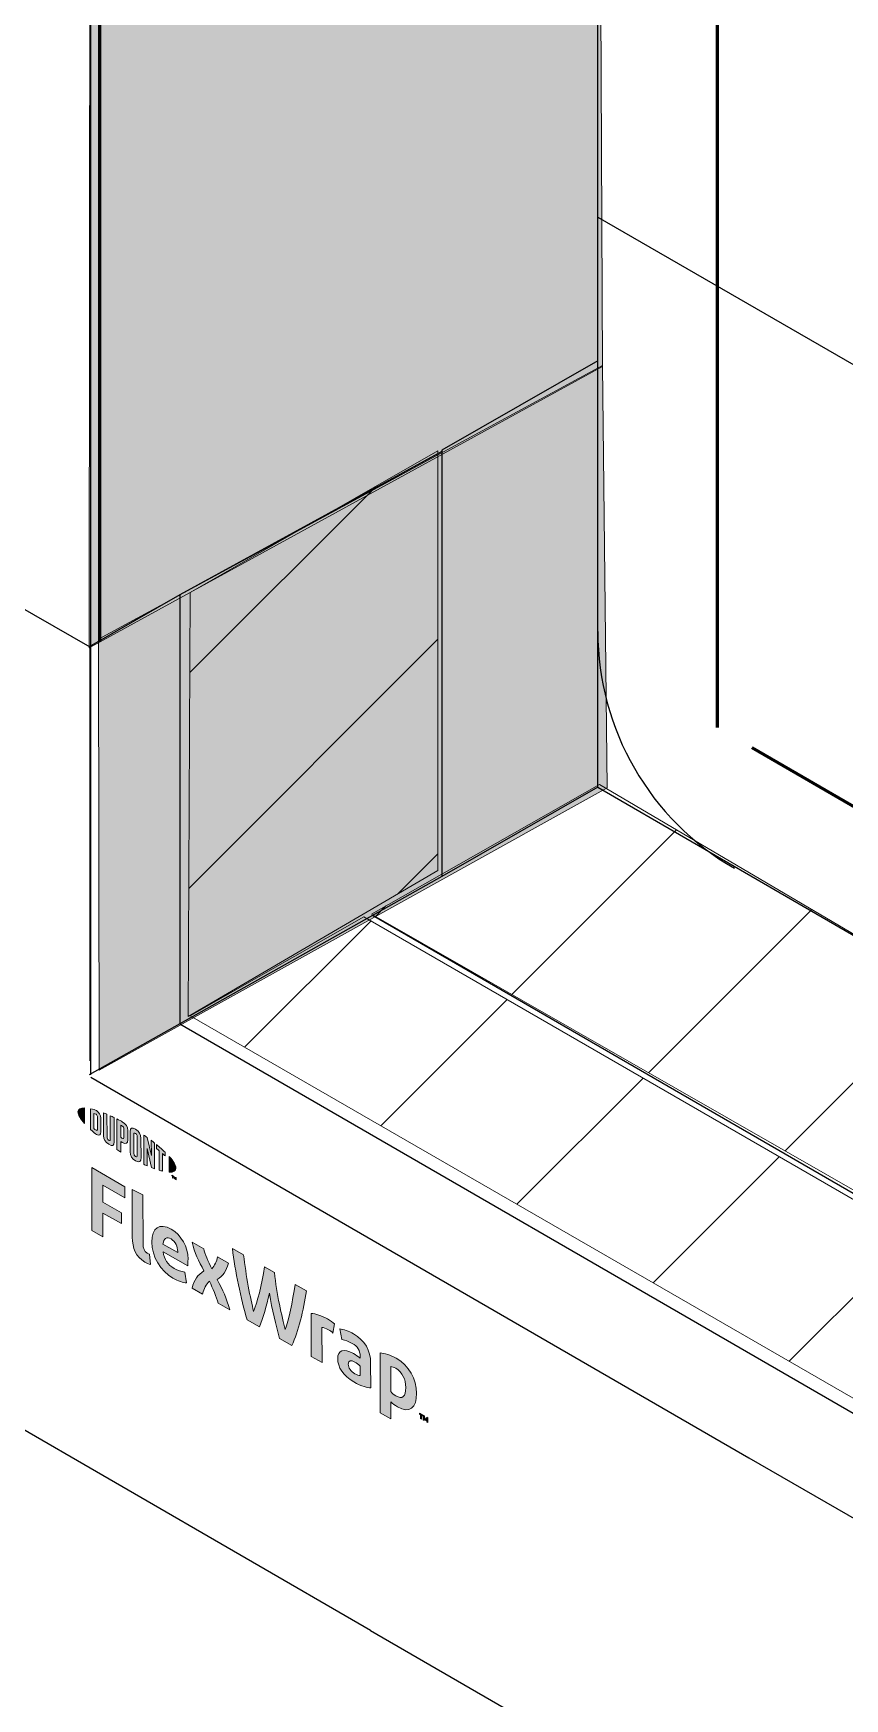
# Model space of a CAD drawing. Extents: x -1328 to 5679, y -4611 to 1603.
# Drawn here: x 475.7 to 529.1, y -2678.7 to -2569 of the extents above; entities that cross this region are included whole.
import ezdxf

# ---------------------------------------------------------------- set-up
doc = ezdxf.new("R2010")
doc.units = 0
doc.header["$MEASUREMENT"] = 0
doc.linetypes.add('AI-Linetype-32', pattern=[18.002632, 9.001316, -9.001316])
for name, color, linetype, lineweight in [('G-ANNO-TTLB', 7, 'Continuous', 0), ('Layer 12', 7, 'Continuous', 0), ('TYVEK', 7, 'Continuous', 0)]:
    doc.layers.add(name, color=color, linetype=linetype, lineweight=lineweight)
pattern_1 = [(45, (0, 0), (-7.071067, 7.07107), [])]

# ---------------------------------------------------------------- blocks, each defined once
blk = doc.blocks.new('Block_124')
at = {"layer": 'TYVEK', "true_color": 0x003b71, "transparency": 33554687}
h = blk.add_hatch(color=156, dxfattribs=at)
h.dxf.hatch_style = 2
edge = h.paths.add_edge_path()
edge.add_spline(control_points=[(479.53, -2647.91), (479.53, -2647.91), (479.52, -2643.76), (479.52, -2643.76), (479.52, -2643.76), (481.7, -2645.02), (481.7, -2645.02), (481.7, -2645.02), (481.7, -2645.74), (481.7, -2645.74), (481.7, -2645.74), (480.25, -2644.91), (480.25, -2644.91), (480.25, -2644.91), (480.25, -2646.03), (480.25, -2646.03), (480.25, -2646.03), (481.47, -2646.73), (481.47, -2646.73), (481.47, -2646.73), (481.48, -2647.45), (481.48, -2647.45), (481.48, -2647.45), (480.26, -2646.75), (480.26, -2646.75), (480.26, -2646.75), (480.26, -2648.33), (480.26, -2648.33), (480.26, -2648.33), (479.53, -2647.91), (479.53, -2647.91)], knot_values=[0, 0, 0, 0, 1, 1, 1, 2, 2, 2, 3, 3, 3, 4, 4, 4, 5, 5, 5, 6, 6, 6, 7, 7, 7, 8, 8, 8, 9, 9, 9, 10, 10, 10, 10], degree=3, periodic=0)
h = blk.add_hatch(color=156, dxfattribs=at)
h.dxf.hatch_style = 2
edge = h.paths.add_edge_path()
edge.add_spline(control_points=[(482.9, -2648.75), (482.9, -2649.07), (482.97, -2649.28), (483.18, -2649.4), (483.23, -2649.43), (483.28, -2649.45), (483.33, -2649.47), (483.33, -2649.47), (483.38, -2650.14), (483.38, -2650.14), (483.28, -2650.11), (483.12, -2650.04), (483.02, -2649.98), (482.43, -2649.64), (482.19, -2649.06), (482.19, -2648.35), (482.19, -2648.35), (482.18, -2645.2), (482.18, -2645.2), (482.18, -2645.2), (482.89, -2645.55), (482.89, -2645.55), (482.89, -2645.55), (482.9, -2648.75), (482.9, -2648.75)], knot_values=[0, 0, 0, 0, 1, 1, 1, 2, 2, 2, 3, 3, 3, 4, 4, 4, 5, 5, 5, 6, 6, 6, 7, 7, 7, 8, 8, 8, 8], degree=3, periodic=0)
h = blk.add_hatch(color=156, dxfattribs=at)
h.dxf.hatch_style = 2
edge = h.paths.add_edge_path()
edge.add_spline(control_points=[(484.21, -2648.8), (484.21, -2648.8), (485.18, -2649.36), (485.18, -2649.36), (485.18, -2649.36), (485.18, -2649.29), (485.18, -2649.29), (485.18, -2648.96), (485.03, -2648.63), (484.75, -2648.46), (484.45, -2648.29), (484.26, -2648.42), (484.21, -2648.8)], knot_values=[0, 0, 0, 0, 1, 1, 1, 2, 2, 2, 3, 3, 3, 4, 4, 4, 4], degree=3, periodic=0)
edge = h.paths.add_edge_path()
edge.add_spline(control_points=[(485.77, -2651.36), (485.54, -2651.35), (485.21, -2651.24), (484.87, -2651.05), (484.05, -2650.57), (483.48, -2649.64), (483.48, -2648.66), (483.47, -2647.72), (483.99, -2647.38), (484.75, -2647.81), (485.42, -2648.2), (485.86, -2649), (485.86, -2649.79), (485.86, -2649.97), (485.85, -2650.12), (485.84, -2650.23), (485.84, -2650.23), (484.22, -2649.3), (484.22, -2649.3), (484.29, -2649.81), (484.53, -2650.16), (484.94, -2650.4), (485.19, -2650.54), (485.43, -2650.62), (485.65, -2650.64), (485.65, -2650.64), (485.77, -2651.36), (485.77, -2651.36)], knot_values=[0, 0, 0, 0, 1, 1, 1, 2, 2, 2, 3, 3, 3, 4, 4, 4, 5, 5, 5, 6, 6, 6, 7, 7, 7, 8, 8, 8, 9, 9, 9, 9], degree=3, periodic=0)
h = blk.add_hatch(color=156, dxfattribs=at)
h.dxf.hatch_style = 2
edge = h.paths.add_edge_path()
edge.add_spline(control_points=[(486.91, -2650.56), (486.56, -2649.93), (486.29, -2649.36), (486.13, -2648.68), (486.13, -2648.68), (486.9, -2649.12), (486.9, -2649.12), (486.96, -2649.42), (487.19, -2649.95), (487.42, -2650.42), (487.6, -2650.2), (487.77, -2649.95), (487.8, -2649.64), (487.8, -2649.64), (488.52, -2650.05), (488.52, -2650.05), (488.39, -2650.59), (488.16, -2650.89), (487.78, -2651.13), (488.15, -2651.82), (488.4, -2652.38), (488.62, -2653.12), (488.62, -2653.12), (487.85, -2652.69), (487.85, -2652.69), (487.74, -2652.29), (487.49, -2651.7), (487.27, -2651.25), (487.07, -2651.47), (486.89, -2651.71), (486.82, -2652.09), (486.82, -2652.09), (486.13, -2651.7), (486.13, -2651.7), (486.26, -2651.16), (486.5, -2650.82), (486.91, -2650.56)], knot_values=[0, 0, 0, 0, 1, 1, 1, 2, 2, 2, 3, 3, 3, 4, 4, 4, 5, 5, 5, 6, 6, 6, 7, 7, 7, 8, 8, 8, 9, 9, 9, 10, 10, 10, 11, 11, 11, 12, 12, 12, 12], degree=3, periodic=0)
h = blk.add_hatch(color=156, dxfattribs=at)
h.dxf.hatch_style = 2
edge = h.paths.add_edge_path()
edge.add_spline(control_points=[(492.91, -2651.45), (492.91, -2651.45), (493.66, -2651.88), (493.66, -2651.88), (493.47, -2653.15), (493.13, -2654.58), (492.7, -2655.47), (492.7, -2655.47), (491.89, -2655.01), (491.89, -2655.01), (491.64, -2654.12), (491.41, -2653.12), (491.22, -2652.04), (491.03, -2652.9), (490.81, -2653.65), (490.56, -2654.24), (490.56, -2654.24), (489.75, -2653.78), (489.75, -2653.78), (489.34, -2652.4), (488.97, -2650.57), (488.78, -2649.08), (488.78, -2649.08), (489.52, -2649.51), (489.52, -2649.51), (489.68, -2650.85), (489.97, -2652.41), (490.18, -2653.23), (490.4, -2652.66), (490.74, -2651.5), (490.89, -2650.29), (490.89, -2650.29), (491.55, -2650.67), (491.55, -2650.67), (491.7, -2652.05), (492.04, -2653.6), (492.27, -2654.42), (492.47, -2653.85), (492.76, -2652.61), (492.91, -2651.45)], knot_values=[0, 0, 0, 0, 1, 1, 1, 2, 2, 2, 3, 3, 3, 4, 4, 4, 5, 5, 5, 6, 6, 6, 7, 7, 7, 8, 8, 8, 9, 9, 9, 10, 10, 10, 11, 11, 11, 12, 12, 12, 13, 13, 13, 13], degree=3, periodic=0)
h = blk.add_hatch(color=156, dxfattribs=at)
h.dxf.hatch_style = 2
edge = h.paths.add_edge_path()
edge.add_spline(control_points=[(495.05, -2653.73), (495.24, -2653.84), (495.41, -2653.96), (495.51, -2654.05), (495.51, -2654.05), (495.41, -2654.66), (495.41, -2654.66), (495.33, -2654.57), (495.22, -2654.5), (495.11, -2654.44), (494.92, -2654.33), (494.79, -2654.3), (494.68, -2654.29), (494.68, -2654.29), (494.69, -2656.61), (494.69, -2656.61), (494.69, -2656.61), (493.98, -2656.21), (493.98, -2656.21), (493.98, -2656.21), (493.98, -2653.37), (493.98, -2653.37), (494.25, -2653.37), (494.68, -2653.52), (495.05, -2653.73)], knot_values=[0, 0, 0, 0, 1, 1, 1, 2, 2, 2, 3, 3, 3, 4, 4, 4, 5, 5, 5, 6, 6, 6, 7, 7, 7, 8, 8, 8, 8], degree=3, periodic=0)
h = blk.add_hatch(color=156, dxfattribs=at)
h.dxf.hatch_style = 2
edge = h.paths.add_edge_path()
edge.add_spline(control_points=[(497.21, -2657.46), (497.21, -2657.46), (497.21, -2656.83), (497.21, -2656.83), (497.09, -2656.73), (496.96, -2656.64), (496.84, -2656.57), (496.61, -2656.44), (496.42, -2656.44), (496.42, -2656.71), (496.42, -2656.96), (496.58, -2657.18), (496.85, -2657.34), (497, -2657.43), (497.13, -2657.46), (497.21, -2657.46)], knot_values=[0, 0, 0, 0, 1, 1, 1, 2, 2, 2, 3, 3, 3, 4, 4, 4, 5, 5, 5, 5], degree=3, periodic=0)
edge = h.paths.add_edge_path()
edge.add_spline(control_points=[(496.78, -2657.88), (496.08, -2657.48), (495.72, -2656.88), (495.72, -2656.35), (495.72, -2655.76), (496.13, -2655.66), (496.75, -2656), (496.89, -2656.09), (497.08, -2656.22), (497.2, -2656.31), (497.2, -2656.31), (497.2, -2656.17), (497.2, -2656.17), (497.2, -2655.81), (497.02, -2655.54), (496.68, -2655.34), (496.45, -2655.21), (496.21, -2655.11), (496, -2655.09), (496, -2655.09), (495.87, -2654.38), (495.87, -2654.38), (496.09, -2654.4), (496.45, -2654.53), (496.76, -2654.71), (497.51, -2655.14), (497.89, -2655.82), (497.89, -2656.62), (497.89, -2656.62), (497.9, -2658.26), (497.9, -2658.26), (497.69, -2658.27), (497.29, -2658.18), (496.78, -2657.88)], knot_values=[0, 0, 0, 0, 1, 1, 1, 2, 2, 2, 3, 3, 3, 4, 4, 4, 5, 5, 5, 6, 6, 6, 7, 7, 7, 8, 8, 8, 9, 9, 9, 10, 10, 10, 11, 11, 11, 11], degree=3, periodic=0)
h = blk.add_hatch(color=156, dxfattribs=at)
h.dxf.hatch_style = 2
edge = h.paths.add_edge_path()
edge.add_spline(control_points=[(499.54, -2658.79), (499.99, -2659.05), (500.2, -2658.86), (500.2, -2658.25), (500.2, -2657.71), (500, -2657.25), (499.54, -2656.98), (499.41, -2656.9), (499.32, -2656.88), (499.21, -2656.87), (499.21, -2656.87), (499.21, -2658.52), (499.21, -2658.52), (499.31, -2658.63), (499.39, -2658.71), (499.54, -2658.79)], knot_values=[0, 0, 0, 0, 1, 1, 1, 2, 2, 2, 3, 3, 3, 4, 4, 4, 5, 5, 5, 5], degree=3, periodic=0)
edge = h.paths.add_edge_path()
edge.add_spline(control_points=[(499.65, -2659.52), (499.47, -2659.41), (499.34, -2659.32), (499.21, -2659.19), (499.21, -2659.19), (499.22, -2660.32), (499.22, -2660.32), (499.22, -2660.32), (498.51, -2659.91), (498.51, -2659.91), (498.51, -2659.91), (498.51, -2655.97), (498.51, -2655.97), (498.8, -2655.98), (499.21, -2656.12), (499.57, -2656.32), (500.41, -2656.81), (500.92, -2657.69), (500.92, -2658.63), (500.92, -2659.6), (500.45, -2659.98), (499.65, -2659.52)], knot_values=[0, 0, 0, 0, 1, 1, 1, 2, 2, 2, 3, 3, 3, 4, 4, 4, 5, 5, 5, 6, 6, 6, 7, 7, 7, 7], degree=3, periodic=0)
h = blk.add_hatch(color=156, dxfattribs=at)
h.dxf.hatch_style = 2
edge = h.paths.add_edge_path()
edge.add_spline(control_points=[(501.43, -2660.12), (501.45, -2660.21), (501.48, -2660.27), (501.51, -2660.35), (501.54, -2660.31), (501.56, -2660.27), (501.59, -2660.21), (501.59, -2660.21), (501.66, -2660.25), (501.66, -2660.25), (501.66, -2660.25), (501.66, -2660.56), (501.66, -2660.56), (501.66, -2660.56), (501.6, -2660.52), (501.6, -2660.52), (501.6, -2660.52), (501.6, -2660.38), (501.6, -2660.38), (501.6, -2660.38), (501.6, -2660.34), (501.6, -2660.34), (501.58, -2660.37), (501.55, -2660.4), (501.53, -2660.43), (501.53, -2660.43), (501.48, -2660.4), (501.48, -2660.4), (501.46, -2660.35), (501.44, -2660.29), (501.42, -2660.23), (501.42, -2660.23), (501.42, -2660.28), (501.42, -2660.28), (501.42, -2660.28), (501.42, -2660.42), (501.42, -2660.42), (501.42, -2660.42), (501.35, -2660.38), (501.35, -2660.38), (501.35, -2660.38), (501.35, -2660.08), (501.35, -2660.08), (501.35, -2660.08), (501.43, -2660.12), (501.43, -2660.12)], knot_values=[0, 0, 0, 0, 1, 1, 1, 2, 2, 2, 3, 3, 3, 4, 4, 4, 5, 5, 5, 6, 6, 6, 7, 7, 7, 8, 8, 8, 9, 9, 9, 10, 10, 10, 11, 11, 11, 12, 12, 12, 13, 13, 13, 14, 14, 14, 15, 15, 15, 15], degree=3, periodic=0)
edge = h.paths.add_edge_path()
edge.add_spline(control_points=[(501.18, -2660.05), (501.18, -2660.05), (501.11, -2660.01), (501.11, -2660.01), (501.11, -2660.01), (501.11, -2659.94), (501.11, -2659.94), (501.11, -2659.94), (501.32, -2660.06), (501.32, -2660.06), (501.32, -2660.06), (501.32, -2660.13), (501.32, -2660.13), (501.32, -2660.13), (501.25, -2660.09), (501.25, -2660.09), (501.25, -2660.09), (501.25, -2660.33), (501.25, -2660.33), (501.25, -2660.33), (501.18, -2660.29), (501.18, -2660.29), (501.18, -2660.29), (501.18, -2660.05), (501.18, -2660.05)], knot_values=[0, 0, 0, 0, 1, 1, 1, 2, 2, 2, 3, 3, 3, 4, 4, 4, 5, 5, 5, 6, 6, 6, 7, 7, 7, 8, 8, 8, 8], degree=3, periodic=0)
at = {"layer": 'TYVEK'}
for points, knots in [([(479.53, -2647.91), (479.53, -2647.91), (479.52, -2643.76), (479.52, -2643.76), (479.52, -2643.76), (481.7, -2645.02), (481.7, -2645.02), (481.7, -2645.02), (481.7, -2645.74), (481.7, -2645.74), (481.7, -2645.74), (480.25, -2644.91), (480.25, -2644.91), (480.25, -2644.91), (480.25, -2646.03), (480.25, -2646.03), (480.25, -2646.03), (481.47, -2646.73), (481.47, -2646.73), (481.47, -2646.73), (481.48, -2647.45), (481.48, -2647.45), (481.48, -2647.45), (480.26, -2646.75), (480.26, -2646.75), (480.26, -2646.75), (480.26, -2648.33), (480.26, -2648.33), (480.26, -2648.33), (479.53, -2647.91), (479.53, -2647.91)], [0, 0, 0, 0, 1, 1, 1, 2, 2, 2, 3, 3, 3, 4, 4, 4, 5, 5, 5, 6, 6, 6, 7, 7, 7, 8, 8, 8, 9, 9, 9, 10, 10, 10, 10]), ([(482.9, -2648.75), (482.9, -2649.07), (482.97, -2649.28), (483.18, -2649.4), (483.23, -2649.43), (483.28, -2649.45), (483.33, -2649.47), (483.33, -2649.47), (483.38, -2650.14), (483.38, -2650.14), (483.28, -2650.11), (483.12, -2650.04), (483.02, -2649.98), (482.43, -2649.64), (482.19, -2649.06), (482.19, -2648.35), (482.19, -2648.35), (482.18, -2645.2), (482.18, -2645.2), (482.18, -2645.2), (482.89, -2645.55), (482.89, -2645.55), (482.89, -2645.55), (482.9, -2648.75), (482.9, -2648.75)], [0, 0, 0, 0, 1, 1, 1, 2, 2, 2, 3, 3, 3, 4, 4, 4, 5, 5, 5, 6, 6, 6, 7, 7, 7, 8, 8, 8, 8]), ([(485.77, -2651.36), (485.54, -2651.35), (485.21, -2651.24), (484.87, -2651.05), (484.05, -2650.57), (483.48, -2649.64), (483.48, -2648.66), (483.47, -2647.72), (483.99, -2647.38), (484.75, -2647.81), (485.42, -2648.2), (485.86, -2649), (485.86, -2649.79), (485.86, -2649.97), (485.85, -2650.12), (485.84, -2650.23), (485.84, -2650.23), (484.22, -2649.3), (484.22, -2649.3), (484.29, -2649.81), (484.53, -2650.16), (484.94, -2650.4), (485.19, -2650.54), (485.43, -2650.62), (485.65, -2650.64), (485.65, -2650.64), (485.77, -2651.36), (485.77, -2651.36)], [0, 0, 0, 0, 1, 1, 1, 2, 2, 2, 3, 3, 3, 4, 4, 4, 5, 5, 5, 6, 6, 6, 7, 7, 7, 8, 8, 8, 9, 9, 9, 9]), ([(484.21, -2648.8), (484.21, -2648.8), (485.18, -2649.36), (485.18, -2649.36), (485.18, -2649.36), (485.18, -2649.29), (485.18, -2649.29), (485.18, -2648.96), (485.03, -2648.63), (484.75, -2648.46), (484.45, -2648.29), (484.26, -2648.42), (484.21, -2648.8)], [0, 0, 0, 0, 1, 1, 1, 2, 2, 2, 3, 3, 3, 4, 4, 4, 4]), ([(486.91, -2650.56), (486.56, -2649.93), (486.29, -2649.36), (486.13, -2648.68), (486.13, -2648.68), (486.9, -2649.12), (486.9, -2649.12), (486.96, -2649.42), (487.19, -2649.95), (487.42, -2650.42), (487.6, -2650.2), (487.77, -2649.95), (487.8, -2649.64), (487.8, -2649.64), (488.52, -2650.05), (488.52, -2650.05), (488.39, -2650.59), (488.16, -2650.89), (487.78, -2651.13), (488.15, -2651.82), (488.4, -2652.38), (488.62, -2653.12), (488.62, -2653.12), (487.85, -2652.69), (487.85, -2652.69), (487.74, -2652.29), (487.49, -2651.7), (487.27, -2651.25), (487.07, -2651.47), (486.89, -2651.71), (486.82, -2652.09), (486.82, -2652.09), (486.13, -2651.7), (486.13, -2651.7), (486.26, -2651.16), (486.5, -2650.82), (486.91, -2650.56)], [0, 0, 0, 0, 1, 1, 1, 2, 2, 2, 3, 3, 3, 4, 4, 4, 5, 5, 5, 6, 6, 6, 7, 7, 7, 8, 8, 8, 9, 9, 9, 10, 10, 10, 11, 11, 11, 12, 12, 12, 12]), ([(492.91, -2651.45), (492.91, -2651.45), (493.66, -2651.88), (493.66, -2651.88), (493.47, -2653.15), (493.13, -2654.58), (492.7, -2655.47), (492.7, -2655.47), (491.89, -2655.01), (491.89, -2655.01), (491.64, -2654.12), (491.41, -2653.12), (491.22, -2652.04), (491.03, -2652.9), (490.81, -2653.65), (490.56, -2654.24), (490.56, -2654.24), (489.75, -2653.78), (489.75, -2653.78), (489.34, -2652.4), (488.97, -2650.57), (488.78, -2649.08), (488.78, -2649.08), (489.52, -2649.51), (489.52, -2649.51), (489.68, -2650.85), (489.97, -2652.41), (490.18, -2653.23), (490.4, -2652.66), (490.74, -2651.5), (490.89, -2650.29), (490.89, -2650.29), (491.55, -2650.67), (491.55, -2650.67), (491.7, -2652.05), (492.04, -2653.6), (492.27, -2654.42), (492.47, -2653.85), (492.76, -2652.61), (492.91, -2651.45)], [0, 0, 0, 0, 1, 1, 1, 2, 2, 2, 3, 3, 3, 4, 4, 4, 5, 5, 5, 6, 6, 6, 7, 7, 7, 8, 8, 8, 9, 9, 9, 10, 10, 10, 11, 11, 11, 12, 12, 12, 13, 13, 13, 13]), ([(495.05, -2653.73), (495.24, -2653.84), (495.41, -2653.96), (495.51, -2654.05), (495.51, -2654.05), (495.41, -2654.66), (495.41, -2654.66), (495.33, -2654.57), (495.22, -2654.5), (495.11, -2654.44), (494.92, -2654.33), (494.79, -2654.3), (494.68, -2654.29), (494.68, -2654.29), (494.69, -2656.61), (494.69, -2656.61), (494.69, -2656.61), (493.98, -2656.21), (493.98, -2656.21), (493.98, -2656.21), (493.98, -2653.37), (493.98, -2653.37), (494.25, -2653.37), (494.68, -2653.52), (495.05, -2653.73)], [0, 0, 0, 0, 1, 1, 1, 2, 2, 2, 3, 3, 3, 4, 4, 4, 5, 5, 5, 6, 6, 6, 7, 7, 7, 8, 8, 8, 8]), ([(496.78, -2657.88), (496.08, -2657.48), (495.72, -2656.88), (495.72, -2656.35), (495.72, -2655.76), (496.13, -2655.66), (496.75, -2656), (496.89, -2656.09), (497.08, -2656.22), (497.2, -2656.31), (497.2, -2656.31), (497.2, -2656.17), (497.2, -2656.17), (497.2, -2655.81), (497.02, -2655.54), (496.68, -2655.34), (496.45, -2655.21), (496.21, -2655.11), (496, -2655.09), (496, -2655.09), (495.87, -2654.38), (495.87, -2654.38), (496.09, -2654.4), (496.45, -2654.53), (496.76, -2654.71), (497.51, -2655.14), (497.89, -2655.82), (497.89, -2656.62), (497.89, -2656.62), (497.9, -2658.26), (497.9, -2658.26), (497.69, -2658.27), (497.29, -2658.18), (496.78, -2657.88)], [0, 0, 0, 0, 1, 1, 1, 2, 2, 2, 3, 3, 3, 4, 4, 4, 5, 5, 5, 6, 6, 6, 7, 7, 7, 8, 8, 8, 9, 9, 9, 10, 10, 10, 11, 11, 11, 11]), ([(497.21, -2657.46), (497.21, -2657.46), (497.21, -2656.83), (497.21, -2656.83), (497.09, -2656.73), (496.96, -2656.64), (496.84, -2656.57), (496.61, -2656.44), (496.42, -2656.44), (496.42, -2656.71), (496.42, -2656.96), (496.58, -2657.18), (496.85, -2657.34), (497, -2657.43), (497.13, -2657.46), (497.21, -2657.46)], [0, 0, 0, 0, 1, 1, 1, 2, 2, 2, 3, 3, 3, 4, 4, 4, 5, 5, 5, 5]), ([(499.65, -2659.52), (499.47, -2659.41), (499.34, -2659.32), (499.21, -2659.19), (499.21, -2659.19), (499.22, -2660.32), (499.22, -2660.32), (499.22, -2660.32), (498.51, -2659.91), (498.51, -2659.91), (498.51, -2659.91), (498.51, -2655.97), (498.51, -2655.97), (498.8, -2655.98), (499.21, -2656.12), (499.57, -2656.32), (500.41, -2656.81), (500.92, -2657.69), (500.92, -2658.63), (500.92, -2659.6), (500.45, -2659.98), (499.65, -2659.52)], [0, 0, 0, 0, 1, 1, 1, 2, 2, 2, 3, 3, 3, 4, 4, 4, 5, 5, 5, 6, 6, 6, 7, 7, 7, 7]), ([(499.54, -2658.79), (499.99, -2659.05), (500.2, -2658.86), (500.2, -2658.25), (500.2, -2657.71), (500, -2657.25), (499.54, -2656.98), (499.41, -2656.9), (499.32, -2656.88), (499.21, -2656.87), (499.21, -2656.87), (499.21, -2658.52), (499.21, -2658.52), (499.31, -2658.63), (499.39, -2658.71), (499.54, -2658.79)], [0, 0, 0, 0, 1, 1, 1, 2, 2, 2, 3, 3, 3, 4, 4, 4, 5, 5, 5, 5]), ([(501.18, -2660.05), (501.18, -2660.05), (501.11, -2660.01), (501.11, -2660.01), (501.11, -2660.01), (501.11, -2659.94), (501.11, -2659.94), (501.11, -2659.94), (501.32, -2660.06), (501.32, -2660.06), (501.32, -2660.06), (501.32, -2660.13), (501.32, -2660.13), (501.32, -2660.13), (501.25, -2660.09), (501.25, -2660.09), (501.25, -2660.09), (501.25, -2660.33), (501.25, -2660.33), (501.25, -2660.33), (501.18, -2660.29), (501.18, -2660.29), (501.18, -2660.29), (501.18, -2660.05), (501.18, -2660.05)], [0, 0, 0, 0, 1, 1, 1, 2, 2, 2, 3, 3, 3, 4, 4, 4, 5, 5, 5, 6, 6, 6, 7, 7, 7, 8, 8, 8, 8]), ([(501.43, -2660.12), (501.45, -2660.21), (501.48, -2660.27), (501.51, -2660.35), (501.54, -2660.31), (501.56, -2660.27), (501.59, -2660.21), (501.59, -2660.21), (501.66, -2660.25), (501.66, -2660.25), (501.66, -2660.25), (501.66, -2660.56), (501.66, -2660.56), (501.66, -2660.56), (501.6, -2660.52), (501.6, -2660.52), (501.6, -2660.52), (501.6, -2660.38), (501.6, -2660.38), (501.6, -2660.38), (501.6, -2660.34), (501.6, -2660.34), (501.58, -2660.37), (501.55, -2660.4), (501.53, -2660.43), (501.53, -2660.43), (501.48, -2660.4), (501.48, -2660.4), (501.46, -2660.35), (501.44, -2660.29), (501.42, -2660.23), (501.42, -2660.23), (501.42, -2660.28), (501.42, -2660.28), (501.42, -2660.28), (501.42, -2660.42), (501.42, -2660.42), (501.42, -2660.42), (501.35, -2660.38), (501.35, -2660.38), (501.35, -2660.38), (501.35, -2660.08), (501.35, -2660.08), (501.35, -2660.08), (501.43, -2660.12), (501.43, -2660.12)], [0, 0, 0, 0, 1, 1, 1, 2, 2, 2, 3, 3, 3, 4, 4, 4, 5, 5, 5, 6, 6, 6, 7, 7, 7, 8, 8, 8, 9, 9, 9, 10, 10, 10, 11, 11, 11, 12, 12, 12, 13, 13, 13, 14, 14, 14, 15, 15, 15, 15])]:
    blk.add_open_spline(points, degree=3, knots=knots, dxfattribs=at)
blk = doc.blocks.new('Block_125')
at = {"layer": 'TYVEK', "true_color": 0x003b71, "transparency": 33554687}
h = blk.add_hatch(color=156, dxfattribs=at)
h.dxf.hatch_style = 2
edge = h.paths.add_edge_path()
edge.add_spline(control_points=[(478.61, -2640.09), (478.61, -2640.28), (478.77, -2640.55), (479.05, -2640.86), (479.05, -2640.86), (479.05, -2639.82), (479.05, -2639.82), (478.77, -2639.81), (478.61, -2639.9), (478.61, -2640.09)], knot_values=[0, 0, 0, 0, 1, 1, 1, 2, 2, 2, 3, 3, 3, 3], degree=3, periodic=0)
h = blk.add_hatch(color=156, dxfattribs=at)
h.dxf.hatch_style = 2
edge = h.paths.add_edge_path()
edge.add_spline(control_points=[(479.89, -2641.25), (479.89, -2641.33), (479.85, -2641.33), (479.8, -2641.3), (479.76, -2641.28), (479.7, -2641.23), (479.66, -2641.18), (479.66, -2641.18), (479.65, -2640.19), (479.65, -2640.19), (479.7, -2640.2), (479.76, -2640.22), (479.8, -2640.24), (479.85, -2640.27), (479.89, -2640.32), (479.89, -2640.4), (479.89, -2640.4), (479.89, -2641.25), (479.89, -2641.25)], knot_values=[0, 0, 0, 0, 1, 1, 1, 2, 2, 2, 3, 3, 3, 4, 4, 4, 5, 5, 5, 6, 6, 6, 6], degree=3, periodic=0)
edge = h.paths.add_edge_path()
edge.add_spline(control_points=[(479.83, -2640), (479.75, -2639.96), (479.64, -2639.92), (479.44, -2639.88), (479.44, -2639.88), (479.44, -2641.25), (479.44, -2641.25), (479.62, -2641.42), (479.76, -2641.53), (479.84, -2641.58), (480.02, -2641.68), (480.12, -2641.61), (480.12, -2641.41), (480.12, -2641.41), (480.11, -2640.49), (480.11, -2640.49), (480.11, -2640.29), (480.01, -2640.11), (479.83, -2640)], knot_values=[0, 0, 0, 0, 1, 1, 1, 2, 2, 2, 3, 3, 3, 4, 4, 4, 5, 5, 5, 6, 6, 6, 6], degree=3, periodic=0)
h = blk.add_hatch(color=156, dxfattribs=at)
h.dxf.hatch_style = 2
edge = h.paths.add_edge_path()
edge.add_spline(control_points=[(480.74, -2641.9), (480.74, -2641.98), (480.72, -2642.01), (480.63, -2641.95), (480.55, -2641.89), (480.53, -2641.84), (480.53, -2641.74), (480.53, -2641.74), (480.52, -2640.24), (480.52, -2640.24), (480.47, -2640.22), (480.34, -2640.16), (480.29, -2640.14), (480.29, -2640.14), (480.29, -2641.66), (480.29, -2641.66), (480.29, -2641.9), (480.39, -2642.05), (480.64, -2642.22), (480.86, -2642.38), (480.99, -2642.33), (480.99, -2642.06), (480.99, -2642.06), (480.99, -2640.46), (480.99, -2640.46), (480.94, -2640.43), (480.79, -2640.36), (480.74, -2640.34), (480.74, -2640.34), (480.74, -2641.9), (480.74, -2641.9)], knot_values=[0, 0, 0, 0, 1, 1, 1, 2, 2, 2, 3, 3, 3, 4, 4, 4, 5, 5, 5, 6, 6, 6, 7, 7, 7, 8, 8, 8, 9, 9, 9, 10, 10, 10, 10], degree=3, periodic=0)
h = blk.add_hatch(color=156, dxfattribs=at)
h.dxf.hatch_style = 2
edge = h.paths.add_edge_path()
edge.add_spline(control_points=[(481.64, -2641.75), (481.64, -2641.84), (481.61, -2641.87), (481.51, -2641.81), (481.51, -2641.81), (481.43, -2641.76), (481.43, -2641.76), (481.43, -2641.76), (481.43, -2640.96), (481.43, -2640.96), (481.46, -2640.98), (481.48, -2641), (481.51, -2641.01), (481.62, -2641.07), (481.64, -2641.13), (481.64, -2641.22), (481.64, -2641.22), (481.64, -2641.75), (481.64, -2641.75)], knot_values=[0, 0, 0, 0, 1, 1, 1, 2, 2, 2, 3, 3, 3, 4, 4, 4, 5, 5, 5, 6, 6, 6, 6], degree=3, periodic=0)
edge = h.paths.add_edge_path()
edge.add_spline(control_points=[(481.52, -2640.74), (481.48, -2640.71), (481.32, -2640.63), (481.18, -2640.55), (481.18, -2640.55), (481.18, -2642.57), (481.18, -2642.57), (481.23, -2642.6), (481.36, -2642.69), (481.43, -2642.73), (481.43, -2642.73), (481.43, -2642.04), (481.43, -2642.04), (481.43, -2642.04), (481.52, -2642.1), (481.52, -2642.1), (481.78, -2642.24), (481.89, -2642.17), (481.89, -2641.92), (481.89, -2641.92), (481.89, -2641.32), (481.89, -2641.32), (481.89, -2641.07), (481.77, -2640.88), (481.52, -2640.74)], knot_values=[0, 0, 0, 0, 1, 1, 1, 2, 2, 2, 3, 3, 3, 4, 4, 4, 5, 5, 5, 6, 6, 6, 7, 7, 7, 8, 8, 8, 8], degree=3, periodic=0)
h = blk.add_hatch(color=156, dxfattribs=at)
h.dxf.hatch_style = 2
edge = h.paths.add_edge_path()
edge.add_spline(control_points=[(482.52, -2642.96), (482.52, -2643.04), (482.5, -2643.07), (482.41, -2643.02), (482.32, -2642.97), (482.3, -2642.91), (482.3, -2642.83), (482.3, -2642.83), (482.29, -2641.57), (482.29, -2641.57), (482.29, -2641.49), (482.32, -2641.46), (482.41, -2641.51), (482.49, -2641.57), (482.52, -2641.62), (482.52, -2641.7), (482.52, -2641.7), (482.52, -2642.96), (482.52, -2642.96)], knot_values=[0, 0, 0, 0, 1, 1, 1, 2, 2, 2, 3, 3, 3, 4, 4, 4, 5, 5, 5, 6, 6, 6, 6], degree=3, periodic=0)
edge = h.paths.add_edge_path()
edge.add_spline(control_points=[(482.41, -2641.23), (482.18, -2641.09), (482.04, -2641.13), (482.04, -2641.39), (482.04, -2641.39), (482.05, -2642.71), (482.05, -2642.71), (482.05, -2642.99), (482.17, -2643.18), (482.41, -2643.31), (482.65, -2643.43), (482.77, -2643.4), (482.77, -2643.1), (482.77, -2643.1), (482.76, -2641.84), (482.76, -2641.84), (482.76, -2641.55), (482.65, -2641.39), (482.41, -2641.23)], knot_values=[0, 0, 0, 0, 1, 1, 1, 2, 2, 2, 3, 3, 3, 4, 4, 4, 5, 5, 5, 6, 6, 6, 6], degree=3, periodic=0)
h = blk.add_hatch(color=156, dxfattribs=at)
h.dxf.hatch_style = 2
edge = h.paths.add_edge_path()
edge.add_spline(control_points=[(483.45, -2642.95), (483.45, -2642.95), (483.17, -2641.77), (483.17, -2641.77), (483.1, -2641.72), (483.01, -2641.65), (482.94, -2641.61), (482.94, -2641.61), (482.95, -2643.54), (482.95, -2643.54), (482.99, -2643.57), (483.12, -2643.62), (483.18, -2643.65), (483.18, -2643.65), (483.16, -2642.5), (483.16, -2642.5), (483.16, -2642.5), (483.45, -2643.76), (483.45, -2643.76), (483.51, -2643.78), (483.6, -2643.82), (483.66, -2643.84), (483.66, -2643.84), (483.66, -2642.14), (483.66, -2642.14), (483.6, -2642.09), (483.48, -2642), (483.43, -2641.96), (483.43, -2641.96), (483.45, -2642.95), (483.45, -2642.95)], knot_values=[0, 0, 0, 0, 1, 1, 1, 2, 2, 2, 3, 3, 3, 4, 4, 4, 5, 5, 5, 6, 6, 6, 7, 7, 7, 8, 8, 8, 9, 9, 9, 10, 10, 10, 10], degree=3, periodic=0)
h = blk.add_hatch(color=156, dxfattribs=at)
h.dxf.hatch_style = 2
edge = h.paths.add_edge_path()
edge.add_spline(control_points=[(483.78, -2642.5), (483.84, -2642.55), (483.9, -2642.6), (483.96, -2642.65), (483.96, -2642.65), (483.96, -2643.93), (483.96, -2643.93), (484.02, -2643.95), (484.12, -2643.98), (484.18, -2643.99), (484.18, -2643.99), (484.18, -2642.83), (484.18, -2642.83), (484.24, -2642.89), (484.3, -2642.94), (484.36, -2642.99), (484.36, -2642.99), (484.36, -2642.75), (484.36, -2642.75), (484.18, -2642.58), (484, -2642.41), (483.78, -2642.23), (483.78, -2642.23), (483.78, -2642.5), (483.78, -2642.5)], knot_values=[0, 0, 0, 0, 1, 1, 1, 2, 2, 2, 3, 3, 3, 4, 4, 4, 5, 5, 5, 6, 6, 6, 7, 7, 7, 8, 8, 8, 8], degree=3, periodic=0)
h = blk.add_hatch(color=156, dxfattribs=at)
h.dxf.hatch_style = 2
edge = h.paths.add_edge_path()
edge.add_spline(control_points=[(485.06, -2643.79), (485.06, -2643.98), (484.9, -2644.07), (484.62, -2644.06), (484.62, -2644.06), (484.62, -2643.02), (484.62, -2643.02), (484.9, -2643.33), (485.06, -2643.6), (485.06, -2643.79)], knot_values=[0, 0, 0, 0, 1, 1, 1, 2, 2, 2, 3, 3, 3, 3], degree=3, periodic=0)
h = blk.add_hatch(color=156, dxfattribs=at)
h.dxf.hatch_style = 2
edge = h.paths.add_edge_path()
edge.add_spline(control_points=[(484.93, -2644.34), (484.93, -2644.34), (484.96, -2644.36), (484.96, -2644.36), (484.96, -2644.36), (485, -2644.45), (485, -2644.45), (485, -2644.45), (485.04, -2644.4), (485.04, -2644.4), (485.04, -2644.4), (485.07, -2644.42), (485.07, -2644.42), (485.07, -2644.42), (485.07, -2644.57), (485.07, -2644.57), (485.07, -2644.57), (485.04, -2644.55), (485.04, -2644.55), (485.04, -2644.55), (485.04, -2644.45), (485.04, -2644.45), (485.04, -2644.45), (485, -2644.49), (485, -2644.49), (485, -2644.49), (485, -2644.49), (485, -2644.49), (485, -2644.49), (484.96, -2644.4), (484.96, -2644.4), (484.96, -2644.4), (484.96, -2644.5), (484.96, -2644.5), (484.96, -2644.5), (484.94, -2644.49), (484.94, -2644.49), (484.94, -2644.49), (484.93, -2644.34), (484.93, -2644.34)], knot_values=[0, 0, 0, 0, 1, 1, 1, 2, 2, 2, 3, 3, 3, 4, 4, 4, 5, 5, 5, 6, 6, 6, 7, 7, 7, 8, 8, 8, 9, 9, 9, 10, 10, 10, 11, 11, 11, 12, 12, 12, 13, 13, 13, 13], degree=3, periodic=0)
edge = h.paths.add_edge_path()
edge.add_spline(control_points=[(484.84, -2644.31), (484.84, -2644.31), (484.8, -2644.29), (484.8, -2644.29), (484.8, -2644.29), (484.8, -2644.26), (484.8, -2644.26), (484.8, -2644.26), (484.91, -2644.32), (484.91, -2644.32), (484.91, -2644.32), (484.91, -2644.35), (484.91, -2644.35), (484.91, -2644.35), (484.87, -2644.33), (484.87, -2644.33), (484.87, -2644.33), (484.87, -2644.45), (484.87, -2644.45), (484.87, -2644.45), (484.84, -2644.44), (484.84, -2644.44), (484.84, -2644.44), (484.84, -2644.31), (484.84, -2644.31)], knot_values=[0, 0, 0, 0, 1, 1, 1, 2, 2, 2, 3, 3, 3, 4, 4, 4, 5, 5, 5, 6, 6, 6, 7, 7, 7, 8, 8, 8, 8], degree=3, periodic=0)
at = {"layer": 'TYVEK'}
for points, knots in [([(478.61, -2640.09), (478.61, -2640.28), (478.77, -2640.55), (479.05, -2640.86), (479.05, -2640.86), (479.05, -2639.82), (479.05, -2639.82), (478.77, -2639.81), (478.61, -2639.9), (478.61, -2640.09)], [0, 0, 0, 0, 1, 1, 1, 2, 2, 2, 3, 3, 3, 3]), ([(479.83, -2640), (479.75, -2639.96), (479.64, -2639.92), (479.44, -2639.88), (479.44, -2639.88), (479.44, -2641.25), (479.44, -2641.25), (479.62, -2641.42), (479.76, -2641.53), (479.84, -2641.58), (480.02, -2641.68), (480.12, -2641.61), (480.12, -2641.41), (480.12, -2641.41), (480.11, -2640.49), (480.11, -2640.49), (480.11, -2640.29), (480.01, -2640.11), (479.83, -2640)], [0, 0, 0, 0, 1, 1, 1, 2, 2, 2, 3, 3, 3, 4, 4, 4, 5, 5, 5, 6, 6, 6, 6]), ([(479.89, -2641.25), (479.89, -2641.33), (479.85, -2641.33), (479.8, -2641.3), (479.76, -2641.28), (479.7, -2641.23), (479.66, -2641.18), (479.66, -2641.18), (479.65, -2640.19), (479.65, -2640.19), (479.7, -2640.2), (479.76, -2640.22), (479.8, -2640.24), (479.85, -2640.27), (479.89, -2640.32), (479.89, -2640.4), (479.89, -2640.4), (479.89, -2641.25), (479.89, -2641.25)], [0, 0, 0, 0, 1, 1, 1, 2, 2, 2, 3, 3, 3, 4, 4, 4, 5, 5, 5, 6, 6, 6, 6]), ([(480.74, -2641.9), (480.74, -2641.98), (480.72, -2642.01), (480.63, -2641.95), (480.55, -2641.89), (480.53, -2641.84), (480.53, -2641.74), (480.53, -2641.74), (480.52, -2640.24), (480.52, -2640.24), (480.47, -2640.22), (480.34, -2640.16), (480.29, -2640.14), (480.29, -2640.14), (480.29, -2641.66), (480.29, -2641.66), (480.29, -2641.9), (480.39, -2642.05), (480.64, -2642.22), (480.86, -2642.38), (480.99, -2642.33), (480.99, -2642.06), (480.99, -2642.06), (480.99, -2640.46), (480.99, -2640.46), (480.94, -2640.43), (480.79, -2640.36), (480.74, -2640.34), (480.74, -2640.34), (480.74, -2641.9), (480.74, -2641.9)], [0, 0, 0, 0, 1, 1, 1, 2, 2, 2, 3, 3, 3, 4, 4, 4, 5, 5, 5, 6, 6, 6, 7, 7, 7, 8, 8, 8, 9, 9, 9, 10, 10, 10, 10]), ([(481.52, -2640.74), (481.48, -2640.71), (481.32, -2640.63), (481.18, -2640.55), (481.18, -2640.55), (481.18, -2642.57), (481.18, -2642.57), (481.23, -2642.6), (481.36, -2642.69), (481.43, -2642.73), (481.43, -2642.73), (481.43, -2642.04), (481.43, -2642.04), (481.43, -2642.04), (481.52, -2642.1), (481.52, -2642.1), (481.78, -2642.24), (481.89, -2642.17), (481.89, -2641.92), (481.89, -2641.92), (481.89, -2641.32), (481.89, -2641.32), (481.89, -2641.07), (481.77, -2640.88), (481.52, -2640.74)], [0, 0, 0, 0, 1, 1, 1, 2, 2, 2, 3, 3, 3, 4, 4, 4, 5, 5, 5, 6, 6, 6, 7, 7, 7, 8, 8, 8, 8]), ([(481.64, -2641.75), (481.64, -2641.84), (481.61, -2641.87), (481.51, -2641.81), (481.51, -2641.81), (481.43, -2641.76), (481.43, -2641.76), (481.43, -2641.76), (481.43, -2640.96), (481.43, -2640.96), (481.46, -2640.98), (481.48, -2641), (481.51, -2641.01), (481.62, -2641.07), (481.64, -2641.13), (481.64, -2641.22), (481.64, -2641.22), (481.64, -2641.75), (481.64, -2641.75)], [0, 0, 0, 0, 1, 1, 1, 2, 2, 2, 3, 3, 3, 4, 4, 4, 5, 5, 5, 6, 6, 6, 6]), ([(482.41, -2641.23), (482.18, -2641.09), (482.04, -2641.13), (482.04, -2641.39), (482.04, -2641.39), (482.05, -2642.71), (482.05, -2642.71), (482.05, -2642.99), (482.17, -2643.18), (482.41, -2643.31), (482.65, -2643.43), (482.77, -2643.4), (482.77, -2643.1), (482.77, -2643.1), (482.76, -2641.84), (482.76, -2641.84), (482.76, -2641.55), (482.65, -2641.39), (482.41, -2641.23)], [0, 0, 0, 0, 1, 1, 1, 2, 2, 2, 3, 3, 3, 4, 4, 4, 5, 5, 5, 6, 6, 6, 6]), ([(482.52, -2642.96), (482.52, -2643.04), (482.5, -2643.07), (482.41, -2643.02), (482.32, -2642.97), (482.3, -2642.91), (482.3, -2642.83), (482.3, -2642.83), (482.29, -2641.57), (482.29, -2641.57), (482.29, -2641.49), (482.32, -2641.46), (482.41, -2641.51), (482.49, -2641.57), (482.52, -2641.62), (482.52, -2641.7), (482.52, -2641.7), (482.52, -2642.96), (482.52, -2642.96)], [0, 0, 0, 0, 1, 1, 1, 2, 2, 2, 3, 3, 3, 4, 4, 4, 5, 5, 5, 6, 6, 6, 6]), ([(483.45, -2642.95), (483.45, -2642.95), (483.17, -2641.77), (483.17, -2641.77), (483.1, -2641.72), (483.01, -2641.65), (482.94, -2641.61), (482.94, -2641.61), (482.95, -2643.54), (482.95, -2643.54), (482.99, -2643.57), (483.12, -2643.62), (483.18, -2643.65), (483.18, -2643.65), (483.16, -2642.5), (483.16, -2642.5), (483.16, -2642.5), (483.45, -2643.76), (483.45, -2643.76), (483.51, -2643.78), (483.6, -2643.82), (483.66, -2643.84), (483.66, -2643.84), (483.66, -2642.14), (483.66, -2642.14), (483.6, -2642.09), (483.48, -2642), (483.43, -2641.96), (483.43, -2641.96), (483.45, -2642.95), (483.45, -2642.95)], [0, 0, 0, 0, 1, 1, 1, 2, 2, 2, 3, 3, 3, 4, 4, 4, 5, 5, 5, 6, 6, 6, 7, 7, 7, 8, 8, 8, 9, 9, 9, 10, 10, 10, 10]), ([(483.78, -2642.5), (483.84, -2642.55), (483.9, -2642.6), (483.96, -2642.65), (483.96, -2642.65), (483.96, -2643.93), (483.96, -2643.93), (484.02, -2643.95), (484.12, -2643.98), (484.18, -2643.99), (484.18, -2643.99), (484.18, -2642.83), (484.18, -2642.83), (484.24, -2642.89), (484.3, -2642.94), (484.36, -2642.99), (484.36, -2642.99), (484.36, -2642.75), (484.36, -2642.75), (484.18, -2642.58), (484, -2642.41), (483.78, -2642.23), (483.78, -2642.23), (483.78, -2642.5), (483.78, -2642.5)], [0, 0, 0, 0, 1, 1, 1, 2, 2, 2, 3, 3, 3, 4, 4, 4, 5, 5, 5, 6, 6, 6, 7, 7, 7, 8, 8, 8, 8]), ([(485.06, -2643.79), (485.06, -2643.98), (484.9, -2644.07), (484.62, -2644.06), (484.62, -2644.06), (484.62, -2643.02), (484.62, -2643.02), (484.9, -2643.33), (485.06, -2643.6), (485.06, -2643.79)], [0, 0, 0, 0, 1, 1, 1, 2, 2, 2, 3, 3, 3, 3]), ([(484.84, -2644.31), (484.84, -2644.31), (484.8, -2644.29), (484.8, -2644.29), (484.8, -2644.29), (484.8, -2644.26), (484.8, -2644.26), (484.8, -2644.26), (484.91, -2644.32), (484.91, -2644.32), (484.91, -2644.32), (484.91, -2644.35), (484.91, -2644.35), (484.91, -2644.35), (484.87, -2644.33), (484.87, -2644.33), (484.87, -2644.33), (484.87, -2644.45), (484.87, -2644.45), (484.87, -2644.45), (484.84, -2644.44), (484.84, -2644.44), (484.84, -2644.44), (484.84, -2644.31), (484.84, -2644.31)], [0, 0, 0, 0, 1, 1, 1, 2, 2, 2, 3, 3, 3, 4, 4, 4, 5, 5, 5, 6, 6, 6, 7, 7, 7, 8, 8, 8, 8]), ([(484.93, -2644.34), (484.93, -2644.34), (484.96, -2644.36), (484.96, -2644.36), (484.96, -2644.36), (485, -2644.45), (485, -2644.45), (485, -2644.45), (485.04, -2644.4), (485.04, -2644.4), (485.04, -2644.4), (485.07, -2644.42), (485.07, -2644.42), (485.07, -2644.42), (485.07, -2644.57), (485.07, -2644.57), (485.07, -2644.57), (485.04, -2644.55), (485.04, -2644.55), (485.04, -2644.55), (485.04, -2644.45), (485.04, -2644.45), (485.04, -2644.45), (485, -2644.49), (485, -2644.49), (485, -2644.49), (485, -2644.49), (485, -2644.49), (485, -2644.49), (484.96, -2644.4), (484.96, -2644.4), (484.96, -2644.4), (484.96, -2644.5), (484.96, -2644.5), (484.96, -2644.5), (484.94, -2644.49), (484.94, -2644.49), (484.94, -2644.49), (484.93, -2644.34), (484.93, -2644.34)], [0, 0, 0, 0, 1, 1, 1, 2, 2, 2, 3, 3, 3, 4, 4, 4, 5, 5, 5, 6, 6, 6, 7, 7, 7, 8, 8, 8, 9, 9, 9, 10, 10, 10, 11, 11, 11, 12, 12, 12, 13, 13, 13, 13])]:
    blk.add_open_spline(points, degree=3, knots=knots, dxfattribs=at)
blk = doc.blocks.new('Block_123')
at = {"layer": 'TYVEK'}
for name in ['Block_125', 'Block_124']:
    blk.add_blockref(name, (0, 0), dxfattribs=at)

msp = doc.modelspace()

# ---------------------------------------------------------------- hatches: boundary and pattern name
at = {"layer": 'G-ANNO-TTLB', "true_color": 0xff00ff, "transparency": 33554687}
h = msp.add_hatch(color=6, dxfattribs=at)
edge = h.paths.add_edge_path()
edge.add_spline(control_points=[(1601.48, -3473.69), (1601.48, -3473.69), (-1328.04, -3473.69), (-1328.04, -3473.69), (-1328.04, -3473.69), (-1328.04, -1016.69), (-1328.04, -1016.69), (-1328.04, -1016.69), (1601.48, -1016.69), (1601.48, -1016.69), (1601.48, -1016.69), (1601.48, -3473.69), (1601.48, -3473.69)], knot_values=[0, 0, 0, 0, 1, 1, 1, 2, 2, 2, 3, 3, 3, 4, 4, 4, 4], degree=3, periodic=0)
edge = h.paths.add_edge_path()
edge.add_spline(control_points=[(-1319.04, -1025.69), (-1319.04, -1025.69), (-1319.04, -3464.69), (-1319.04, -3464.69), (-1319.04, -3464.69), (1592.48, -3464.69), (1592.48, -3464.69), (1592.48, -3464.69), (1592.48, -1025.69), (1592.48, -1025.69), (1592.48, -1025.69), (-1319.04, -1025.69), (-1319.04, -1025.69)], knot_values=[0, 0, 0, 0, 1, 1, 1, 2, 2, 2, 3, 3, 3, 4, 4, 4, 4], degree=3, periodic=0)
edge.add_line((-1319.04, -1025.69), (-1319.04, -1025.69))
at = {"layer": 'Layer 12', "true_color": 0x848484, "transparency": 33554495}
h = msp.add_hatch(color=252, dxfattribs=at)
h.dxf.hatch_style = 2
h.paths.add_polyline_path([(479.36, -2609.51), (479.48, -2466.47), (512.68, -2486.08), (513.16, -2590.97)])
at = {"layer": 'Layer 12', "true_color": 0x848484, "transparency": 33554457}
h = msp.add_hatch(color=252, dxfattribs=at)
h.dxf.hatch_style = 2
h.paths.add_polyline_path([(513.47, -2618.73), (480, -2637.33), (479.96, -2608.94), (513.16, -2590.9)])
at = {"layer": 'Layer 12', "true_color": 0x000000, "transparency": 33554687}
h = msp.add_hatch(dxfattribs=at)
h.set_pattern_fill('_U', color=18, scale=10, angle=45, style=2, pattern_type=0)
h.set_pattern_definition(pattern_1)
h.paths.add_polyline_path([(502.32, -2624.19), (485.86, -2633.8), (486.01, -2605.86), (502.32, -2596.54)])
h = msp.add_hatch(dxfattribs=at)
h.set_pattern_fill('_U', color=18, scale=10, angle=45, style=2, pattern_type=0)
h.set_pattern_definition(pattern_1)
h.paths.add_polyline_path([(561.66, -2663.53), (497.94, -2627.06), (512.96, -2618.51), (561.66, -2647.2)])
h = msp.add_hatch(dxfattribs=at)
h.set_pattern_fill('_U', color=18, scale=10, angle=45, style=2, pattern_type=0)
h.set_pattern_definition(pattern_1)
h.paths.add_polyline_path([(561.66, -2664.34), (561.88, -2677.52), (486.01, -2633.76), (497.45, -2627.23)])

# ---------------------------------------------------------------- linework, layer by layer
at = {"layer": 'G-ANNO-TTLB'}
for points in [[(1601.48, -3473.69), (1601.48, -3473.69), (-1328.04, -3473.69), (-1328.04, -3473.69), (-1328.04, -3473.69), (-1328.04, -1016.69), (-1328.04, -1016.69), (-1328.04, -1016.69), (1601.48, -1016.69), (1601.48, -1016.69), (1601.48, -1016.69), (1601.48, -3473.69), (1601.48, -3473.69)], [(-1319.04, -1025.69), (-1319.04, -1025.69), (-1319.04, -3464.69), (-1319.04, -3464.69), (-1319.04, -3464.69), (1592.48, -3464.69), (1592.48, -3464.69), (1592.48, -3464.69), (1592.48, -1025.69), (1592.48, -1025.69), (1592.48, -1025.69), (-1319.04, -1025.69), (-1319.04, -1025.69)]]:
    msp.add_open_spline(points, degree=3, knots=[0, 0, 0, 0, 1, 1, 1, 2, 2, 2, 3, 3, 3, 4, 4, 4, 4], dxfattribs=at)
at = {"layer": 'Layer 12'}
for points in [[(479.36, -2609.51), (479.48, -2466.47), (512.68, -2486.08), (513.16, -2590.97)], [(513.47, -2618.73), (480, -2637.33), (479.96, -2608.94), (513.16, -2590.9)], [(502.32, -2624.19), (485.86, -2633.8), (486.01, -2605.86), (502.32, -2596.54)], [(561.66, -2663.53), (497.94, -2627.06), (512.96, -2618.51), (561.66, -2647.2)], [(561.66, -2664.34), (561.88, -2677.52), (486.01, -2633.76), (497.45, -2627.23)]]:
    msp.add_lwpolyline(points, close=True, dxfattribs=at)
at = {"layer": 'TYVEK', "color": 18, "lineweight": 25, "true_color": 0x000000}
for p, q in [((479.45, -2637.65), (479.45, -2466.18)), ((512.85, -2590.61), (512.85, -2485.7)), ((502.57, -2624.57), (485.32, -2634.28))]:
    msp.add_line(p, q, dxfattribs=at)
at = {"layer": 'TYVEK', "color": 18, "lineweight": 60, "true_color": 0x000000}
for p, q in [((480.05, -2609.12), (480.05, -2465.71)), ((520.72, -2490.32), (520.72, -2614.77))]:
    msp.add_line(p, q, dxfattribs=at)
at = {"layer": 'TYVEK', "color": 4, "lineweight": 25, "true_color": 0x00ffff}
for p, q in [((512.85, -2581.13), (530.85, -2591.52)), ((512.85, -2590.61), (502.57, -2596.48)), ((512.85, -2618.69), (512.85, -2590.61)), ((456.96, -2596.58), (479.39, -2609.44)), ((502.57, -2596.57), (485.32, -2606.02)), ((502.57, -2596.48), (502.57, -2624.48)), ((502.57, -2596.57), (502.57, -2624.57)), ((485.32, -2606.02), (479.34, -2609.44)), ((485.32, -2606.02), (485.32, -2634.28)), ((479.39, -2609.44), (479.39, -2636.72)), ((512.85, -2618.69), (502.57, -2624.57)), ((512.85, -2618.69), (562.13, -2647.27)), ((502.57, -2624.57), (485.32, -2634.28)), ((498.02, -2627.13), (562.01, -2664.16)), ((485.32, -2634.28), (479.36, -2637.64)), ((485.32, -2634.28), (561.99, -2678.63)), ((479.45, -2637.79), (522.8, -2662.87)), ((497.89, -2674.25), (465.95, -2655.77)), ((522.8, -2662.87), (561.99, -2685.54)), ((497.89, -2674.25), (535.02, -2695.73))]:
    msp.add_line(p, q, dxfattribs=at)
at = {"layer": 'TYVEK', "color": 18, "linetype": 'AI-Linetype-32', "lineweight": 60, "true_color": 0x000000}
msp.add_line((561.97, -2638.63), (520.72, -2614.77), dxfattribs=at)
at = {"layer": 'TYVEK', "color": 4, "lineweight": 25, "true_color": 0x00ffff}
msp.add_open_spline([(512.85, -2608.44), (512.85, -2614.88), (516.28, -2620.82), (521.85, -2624.04)], degree=3, dxfattribs=at)

# ---------------------------------------------------------------- block references
at = {"layer": 'TYVEK'}
msp.add_blockref('Block_123', (0, 0), dxfattribs=at)

doc.saveas('drawing.dxf')
